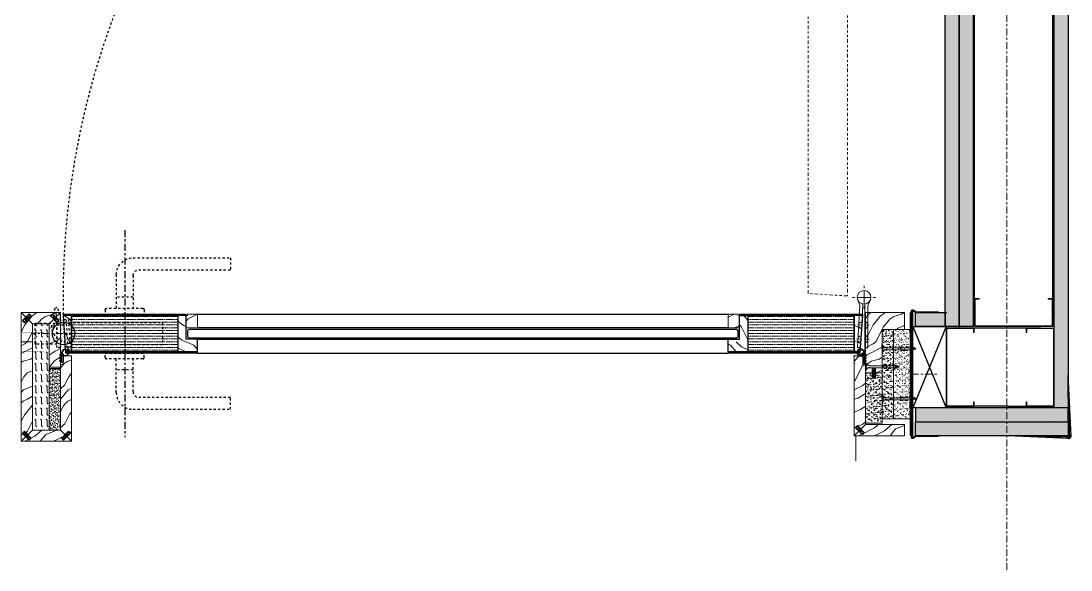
# Model space of a CAD drawing. Header units: inches. Extents: x -395 to 792, y -235 to 476.
# Drawn here: x 720.33 to 767.28, y 195.55 to 220.08 of the extents above; entities that cross this region are included whole.
import ezdxf

# ---------------------------------------------------------------- set-up
doc = ezdxf.new("R2010")
doc.units = ezdxf.units.IN
doc.header["$LTSCALE"] = 0.25
doc.header["$MEASUREMENT"] = 0
doc.set_wipeout_variables(frame=1)
for name, pattern in [('CENTER', [2, 1.25, -0.25, 0.25, -0.25]), ('HIDDEN', [0.375, 0.25, -0.125]), ('PHANTOM2', [1.25, 0.625, -0.125, 0.125, -0.125, 0.125, -0.125])]:
    doc.linetypes.add(name, pattern=pattern)
for name, color, linetype in [('Imp_Hdw', 9, 'Continuous'), ('IWC_02', 9, 'Continuous'), ('IWC_02_A', 8, 'Continuous'), ('IWC_04', 252, 'Continuous'), ('IWC_11', 150, 'PHANTOM2'), ('R-SWTS-DET1', 1, 'Continuous')]:
    doc.layers.add(name, color=color, linetype=linetype)
for name, color, linetype, lineweight in [('IWC_01', 4, 'Continuous', 15), ('IWC_03', 5, 'HIDDEN', 30), ('IWC_06', 1, 'Continuous', 15), ('IWC_07', 3, 'CENTER', 15), ('IWC_07_A', 62, 'CENTER', 5), ('IWC_08', 42, 'Continuous', 15), ('LYT-IWC_02', 9, 'Continuous', 9)]:
    doc.layers.add(name, color=color, linetype=linetype, lineweight=lineweight)
doc.layers.add('IWC_12', color=1, linetype='Continuous', lineweight=15, plot=False)
pattern_1 = [(63.435, (1.7933, 0.0867), (2, -1e-10), [0.46214, -1.77393]), (40.6013, (0.4776, 1.816), (2, 2e-09), [0.4158, -8.80374]), (40.6013, (1.4776, 3.816), (2, 2e-09), [0.4158, -8.80374]), (40.6013, (2.4776, 5.816), (2, -1e-09), [0.4158, -8.80374]), (63.435, (0.7786, -0.1928), (2, -1e-10), [0.4237, -1.81237]), (50.1944, (0.968, 0.1861), (2, 8e-11), [0.22405, -7.5862]), (50.1944, (1.968, 2.1861), (2, 8e-11), [0.22405, -7.5862]), (50.1944, (2.968, 4.1861), (2, 8e-11), [0.22405, -7.5862]), (21.8014, (1.1115, 0.35825), (2, -3e-09), [0.28687, -5.09829]), (33.69, (1.3779, 0.4648), (2, -1e-09), [0.25218, -3.35337]), (63.435, (1.5877, 0.6047), (2, -8e-10), [0.33553, -1.90054]), (45, (1.7377, 0.9048), (2, -1e-16), [0.27178, -5.38507]), (45, (2.7377, 2.9048), (2, -1e-16), [0.27178, -5.38507]), (21.8014, (1.9299, 1.097), (2, -3e-09), [0.21924, -5.16593]), (63.435, (0.1305, -0.239), (2, -8e-10), [0.71896, -1.51711]), (50.1944, (0.452, 0.404), (2, 8e-11), [0.45736, -7.3529]), (50.1944, (1.452, 2.404), (2, 8e-11), [0.45736, -7.3529]), (50.1944, (2.452, 4.404), (2, 8e-11), [0.45736, -7.3529]), (33.69, (0.7448, 0.7554), (2, -1e-09), [0.22406, -3.3815]), (15.9454, (0.9312, 0.87964), (2, -1e-07), [0.35625, -6.92386]), (33.69, (1.2738, 0.9775), (2, -1e-09), [0.4093, -3.19625]), (50.1944, (1.6143, 1.2045), (2, 8e-11), [0.51973, -7.2905]), (50.1944, (2.6143, 3.2045), (2, 8e-11), [0.51973, -7.2905]), (50.1944, (3.6143, 5.2045), (2, -3e-10), [0.51973, -7.2905]), (21.8014, (1.94704, 1.6038), (2, -3e-09), [0.57145, -4.81371]), (50.1944, (0, 0.5), (2, 8e-11), [0.5214, -7.28884]), (50.1944, (1, 2.5), (2, 8e-11), [0.5214, -7.28884]), (50.1944, (2, 4.5), (2, 8e-11), [0.5214, -7.28884]), (33.69, (0.3338, 0.9006), (2, -1e-09), [0.48381, -3.12174]), (26.565, (0.73635, 1.1689), (2, 1e-10), [0.7986, -8.14568]), (26.565, (1.73635, 3.1689), (2, 1e-10), [0.7986, -8.14568]), (40.6013, (1.4506, 1.5261), (2, 2e-09), [0.43193, -8.7876]), (40.6013, (2.4506, 3.5261), (2, 2e-09), [0.43193, -8.7876]), (40.6013, (3.4506, 5.5261), (2, 2e-09), [0.43193, -8.7876]), (33.69, (0.1335, 1.1784), (2, -1e-09), [0.27358, -3.33197]), (26.565, (0.3611, 1.3301), (2, 8e-10), [0.7158, -8.22846]), (26.565, (1.3611, 3.3301), (2, -8e-09), [0.7158, -8.22846]), (40.6013, (1.0013, 1.6503), (2, 2e-09), [0.17008, -9.04946]), (40.6013, (2.0013, 3.6503), (2, 2e-09), [0.17008, -9.04946]), (40.6013, (3.0013, 5.6503), (2, 2e-09), [0.17008, -9.04946])]
pattern_2 = [(153.435, (-0.0867, 1.7933), (1e-10, 2), [0.46214, -1.77393]), (130.6013, (-1.816, 0.4776), (-2e-09, 2), [0.4158, -8.80374]), (130.6013, (-3.816, 1.4776), (-2e-09, 2), [0.4158, -8.80374]), (130.6013, (-5.816, 2.4776), (1e-09, 2), [0.4158, -8.80374]), (153.435, (0.1928, 0.7786), (1e-10, 2), [0.4237, -1.81237]), (140.1944, (-0.1861, 0.968), (-8e-11, 2), [0.22405, -7.5862]), (140.1944, (-2.1861, 1.968), (-8e-11, 2), [0.22405, -7.5862]), (140.1944, (-4.1861, 2.968), (-8e-11, 2), [0.22405, -7.5862]), (111.8014, (-0.35825, 1.1115), (3e-09, 2), [0.28687, -5.09829]), (123.69, (-0.4648, 1.3779), (1e-09, 2), [0.25218, -3.35337]), (153.435, (-0.6047, 1.5877), (8e-10, 2), [0.33553, -1.90054]), (135, (-0.9048, 1.7377), (2e-16, 2), [0.27178, -5.38507]), (135, (-2.9048, 2.7377), (2e-16, 2), [0.27178, -5.38507]), (111.8014, (-1.097, 1.9299), (3e-09, 2), [0.21924, -5.16593]), (153.435, (0.239, 0.1305), (8e-10, 2), [0.71896, -1.51711]), (140.1944, (-0.404, 0.452), (-8e-11, 2), [0.45736, -7.3529]), (140.1944, (-2.404, 1.452), (-8e-11, 2), [0.45736, -7.3529]), (140.1944, (-4.404, 2.452), (-8e-11, 2), [0.45736, -7.3529]), (123.69, (-0.7554, 0.7448), (1e-09, 2), [0.22406, -3.3815]), (105.9454, (-0.87964, 0.9312), (1e-07, 2), [0.35625, -6.92386]), (123.69, (-0.9775, 1.2738), (1e-09, 2), [0.4093, -3.19625]), (140.1944, (-1.2045, 1.6143), (-8e-11, 2), [0.51973, -7.29052]), (140.1944, (-3.2045, 2.6143), (-8e-11, 2), [0.51973, -7.29052]), (140.1944, (-5.2045, 3.6143), (3e-10, 2), [0.51973, -7.29052]), (111.8014, (-1.6038, 1.94704), (3e-09, 2), [0.57145, -4.81371]), (140.1944, (-0.5, 3e-17), (-8e-11, 2), [0.5214, -7.28884]), (140.1944, (-2.5, 1), (-8e-11, 2), [0.5214, -7.28884]), (140.1944, (-4.5, 2), (-8e-11, 2), [0.5214, -7.28884]), (123.69, (-0.9006, 0.3338), (1e-09, 2), [0.48381, -3.12174]), (116.565, (-1.1689, 0.73635), (-1e-10, 2), [0.7986, -8.14568]), (116.565, (-3.1689, 1.73635), (-1e-10, 2), [0.7986, -8.14568]), (130.6013, (-1.5261, 1.4506), (-2e-09, 2), [0.43193, -8.7876]), (130.6013, (-3.5261, 2.4506), (-2e-09, 2), [0.43193, -8.78761]), (130.6013, (-5.5261, 3.4506), (-2e-09, 2), [0.43193, -8.78761]), (123.69, (-1.1784, 0.1335), (1e-09, 2), [0.27358, -3.33197]), (116.565, (-1.3301, 0.3611), (-8e-10, 2), [0.7158, -8.22846]), (116.565, (-3.3301, 1.3611), (8e-09, 2), [0.7158, -8.22846]), (130.6013, (-1.6503, 1.0013), (-2e-09, 2), [0.17008, -9.04946]), (130.6013, (-3.6503, 2.0013), (-2e-09, 2), [0.17008, -9.04946]), (130.6013, (-5.6503, 3.0013), (-2e-09, 2), [0.17008, -9.04946])]
pattern_3 = [(63.43495, (769.2826, 0.0867), (2, -1e-10), [0.462137, -1.773931]), (40.6013, (767.9669, 1.816), (2, 2e-09), [0.415807, -8.80374]), (40.6013, (768.9669, 3.816), (2, 2e-09), [0.415807, -8.80374]), (40.6013, (769.9669, 5.816), (2, -1e-09), [0.415807, -8.80374]), (63.43495, (768.2678, -0.1928), (2, -1e-10), [0.4237, -1.812367]), (50.1944, (768.4573, 0.1861), (2, 8e-11), [0.22405, -7.5862]), (50.1944, (769.4573, 2.1861), (2, 8e-11), [0.22405, -7.5862]), (50.1944, (770.4573, 4.1861), (2, 8e-11), [0.22405, -7.5862]), (21.8014, (768.6007, 0.35825), (2, -3e-09), [0.286871, -5.098294]), (33.69007, (768.8671, 0.4648), (2, -1e-09), [0.252181, -3.35337]), (63.43495, (769.0769, 0.6047), (2, -8e-10), [0.335529, -1.90054]), (45, (769.227, 0.9048), (2, -1e-16), [0.27178, -5.385072]), (45, (770.227, 2.9048), (2, -1e-16), [0.27178, -5.385072]), (21.8014, (769.41914, 1.097), (2, -3e-09), [0.219237, -5.165928]), (63.43495, (767.6197, -0.239), (2, -8e-10), [0.71896, -1.517108]), (50.1944, (767.9412, 0.404), (2, 8e-11), [0.457356, -7.352893]), (50.1944, (768.9412, 2.404), (2, 8e-11), [0.457356, -7.352893]), (50.1944, (769.9412, 4.404), (2, 8e-11), [0.457356, -7.352893]), (33.69007, (768.234, 0.7554), (2, -1e-09), [0.224056, -3.381495]), (15.9454, (768.42045, 0.87964), (2, -1e-07), [0.356248, -6.923861]), (33.69007, (768.763, 0.9775), (2, -1e-09), [0.409297, -3.196255]), (50.1944, (769.1035, 1.2045), (2, 8e-11), [0.519734, -7.290516]), (50.1944, (770.1035, 3.2045), (2, 8e-11), [0.519734, -7.290516]), (50.1944, (771.1035, 5.2045), (2, -3e-10), [0.519734, -7.290516]), (21.8014, (769.4363, 1.6038), (2, -3e-09), [0.57145, -4.813715]), (50.1944, (767.4892, 0.5), (2, 8e-11), [0.521407, -7.288843]), (50.1944, (768.4892, 2.5), (2, 8e-11), [0.521407, -7.288843]), (50.1944, (769.4892, 4.5), (2, 8e-11), [0.521407, -7.288843]), (33.69007, (767.823, 0.9006), (2, -1e-09), [0.483808, -3.121744]), (26.56505, (768.2256, 1.1689), (2, 1e-10), [0.798596, -8.145676]), (26.56505, (769.2256, 3.1689), (2, 1e-10), [0.798596, -8.145676]), (40.6013, (768.9399, 1.5261), (2, 2e-09), [0.43193, -8.787614]), (40.6013, (769.9399, 3.5261), (2, 2e-09), [0.43193, -8.787614]), (40.6013, (770.9399, 5.5261), (2, 2e-09), [0.43193, -8.787614]), (33.69007, (767.6227, 1.1784), (2, -1e-09), [0.27358, -3.331972]), (26.56505, (767.8503, 1.3301), (2, 8e-10), [0.715808, -8.228464]), (26.56505, (768.8503, 3.3301), (2, -8e-09), [0.715808, -8.228464]), (40.6013, (768.4906, 1.6503), (2, 2e-09), [0.17008, -9.04946]), (40.6013, (769.4906, 3.6503), (2, 2e-09), [0.17008, -9.04946]), (40.6013, (770.4906, 5.6503), (2, 2e-09), [0.17008, -9.04946])]
pattern_4 = [(37.5, (1007.42804, 2e-13), (-0.006299336, 0.19268238), [0, -0.152, 0, -0.17, 0, -0.1625]), (7.5, (1007.42804, 2e-13), (0.17697767, 0.2822146), [0, -0.082, 0, -0.137, 0, -0.0525]), (327.5, (1007.30504, 2e-13), (0.31141419, 0.000565905), [0, -0.05, 0, -0.18, 0, -0.235]), (317.5, (1007.30504, 2e-13), (0.30061266, 0.08776756), [0, -0.025, 0, -0.118, 0, -0.135])]

# ---------------------------------------------------------------- blocks, each defined once
blk = doc.blocks.new('*U8')
at = {"layer": 'IWC_12'}
for p in [(-0.625, 0), (0, 0), (3.625, 0), (4.25, 0)]:
    blk.add_point(p, dxfattribs=at)
at = {"layer": 'LYT-IWC_02'}
blk.add_lwpolyline([(3.5625, 1.2215, 0.414213562), (3.534, 1.25), (3.359375, 1.25), (3.359375, 1.2215), (3.534, 1.2215), (3.534, 0.0285), (0.091, 0.0285), (0.091, 1.2215), (0.265625, 1.2215), (0.265625, 1.25), (0.091, 1.25, 0.414213562), (0.0625, 1.2215), (0.0625, 0.0285, 0.414213562), (0.091, 0), (3.534, 0, 0.414213562), (3.5625, 0.0285)], format="xyb", close=True, dxfattribs=at)
blk = doc.blocks.new('*U37')
at = {"layer": 'IWC_12'}
for p in [(-0.625, 0), (0, 0), (3.625, 0), (4.25, 0)]:
    blk.add_point(p, dxfattribs=at)
at = {"layer": 'LYT-IWC_02'}
blk.add_lwpolyline([(3.5625, 1.2215, 0.414213562), (3.534, 1.25), (3.359375, 1.25), (3.359375, 1.2215), (3.534, 1.2215), (3.534, 0.0285), (0.091, 0.0285), (0.091, 1.2215), (0.265625, 1.2215), (0.265625, 1.25), (0.091, 1.25, 0.414213562), (0.0625, 1.2215), (0.0625, 0.0285, 0.414213562), (0.091, 0), (3.534, 0, 0.414213562), (3.5625, 0.0285)], format="xyb", close=True, dxfattribs=at)
blk = doc.blocks.new('IWC_Bead.Typ')
at = {"layer": 'IWC_02'}
for p, q in [((-1.689, 0.024), (-1.689, 0)), ((-0.087, 0.049), (-0.034, 0.102)), ((-0.068, 0), (-0.001, 0.067)), ((0, -0.069), (0.062, -0.006)), ((0.049, -0.088), (0.097, -0.04))]:
    blk.add_line(p, q, dxfattribs=at)
for points in [[(0.028, 0.125), (-2.713, 0)], [(-1.689, 0), (-2.713, 0)], [(-1.689, 0.024), (-0.087, 0.049)], [(-1.689, 0), (-0.068, 0)], [(0.125, 0.027), (0, -2.715)], [(0, -0.069), (0, -0.943)], [(0, -1.69), (0, -0.069)], [(0, -0.069), (0, -2.715)], [(0.024, -1.69), (0.049, -0.088)], [(0.024, -1.69), (0, -1.69)]]:
    blk.add_lwpolyline(points, dxfattribs=at)
for radius, end in [(0.0966, 129.8112), (0.0483, 127.6595)]:
    blk.add_arc((0.028, 0.028), radius, 315, end, dxfattribs=at)
blk.add_point((0, 0), dxfattribs=at)
blk = doc.blocks.new('*U75')
at = {"layer": 'LYT-IWC_02'}
blk.add_blockref('IWC_Bead.Typ', (0, 0), dxfattribs=at)
blk = doc.blocks.new('GWB_EndCap')
at = {"layer": 'IWC_08'}
h = blk.add_hatch(color=254, dxfattribs=at)
edge = h.paths.add_edge_path()
edge.add_line((0, 0), (0, 2.844))
edge.add_arc((0.031, 2.844), 0.0312, 90, 180, ccw=False)
edge.add_line((0.031, 2.875), (0.054, 2.875))
edge.add_arc((0.054, 2.844), 0.0313, 57.9946, 90, ccw=False)
edge.add_line((0.07, 2.87), (0.18, 2.801))
edge.add_arc((0.197, 2.828), 0.0313, 237.9946, 269.1048)
edge.add_line((0.196, 2.797), (1.188, 2.781))
edge.add_line((1.188, 2.781), (1.188, 2.75))
edge.add_line((1.188, 2.75), (0.185, 2.75))
edge.add_arc((0.185, 2.781), 0.0313, 237.9946, 270, ccw=False)
edge.add_line((0.169, 2.755), (0.051, 2.828))
edge.add_line((0.051, 2.828), (0.047, 2.828))
edge.add_line((0.047, 2.828), (0.047, 0))
edge.add_line((0.047, 0), (0.047, -2.828))
edge.add_line((0.047, -2.828), (0.051, -2.828))
edge.add_line((0.051, -2.828), (0.169, -2.755))
edge.add_arc((0.185, -2.781), 0.0313, 90, 122.0054, ccw=False)
edge.add_line((0.185, -2.75), (1.188, -2.75))
edge.add_line((1.188, -2.75), (1.188, -2.781))
edge.add_line((1.188, -2.781), (0.196, -2.797))
edge.add_arc((0.197, -2.828), 0.0313, 90.8952, 122.0054)
edge.add_line((0.18, -2.801), (0.07, -2.87))
edge.add_arc((0.054, -2.844), 0.0313, 270, 302.0054, ccw=False)
edge.add_line((0.054, -2.875), (0.031, -2.875))
edge.add_arc((0.031, -2.844), 0.0312, 180, 270, ccw=False)
edge.add_line((0, -2.844), (0, 0))
at = {"layer": 'IWC_04'}
blk.add_lwpolyline([(0, 0), (0, 2.844, -0.414214), (0.031, 2.875), (0.054, 2.875, -0.140565), (0.07, 2.87), (0.18, 2.801, 0.136584), (0.196, 2.797), (1.188, 2.781), (1.188, 2.75), (0.185, 2.75, -0.140565), (0.169, 2.755), (0.051, 2.828), (0.047, 2.828), (0.047, 0), (0.047, -2.828), (0.051, -2.828), (0.169, -2.755, -0.140565), (0.185, -2.75), (1.188, -2.75), (1.188, -2.781), (0.196, -2.797, 0.136584), (0.18, -2.801), (0.07, -2.87, -0.140565), (0.054, -2.875), (0.031, -2.875, -0.414214), (0, -2.844)], format="xyb", close=True, dxfattribs=at)
at = {"layer": 'IWC_07'}
blk.add_lwpolyline([(0, 0), (1.188, 0)], dxfattribs=at)
blk = doc.blocks.new('Wall.C.Rev2_SP01', base_point=(699.016, 195.552))
at = {"layer": 'IWC_08'}
h = blk.add_hatch(dxfattribs=at)
h.set_pattern_fill('DRYWAL-GYPSUM', color=252, scale=0.0625, style=0)
h.set_pattern_definition([(50, (-65.3878, 0), (0.44828761, -0.03922008), [0.046875, -0.515625]), (355, (-65.3878, 0), (-0.08671958, 0.47012008), [0.0375, -0.4125]), (100.4514, (-65.35044, -0.00327), (0.36156836, 0.43089971), [0.03983762, -0.43821382]), (46.1842, (-65.3878, 0.125), (0.66702566, -0.1034494), [0.0703125, -0.7734375]), (96.6356, (-65.3322, 0.1164), (0.5841642, 0.60882367), [0.05975643, -0.6573206]), (351.1842, (-65.3878, 0.125), (0.5841637, 0.6088241), [0.05625, -0.61875]), (21, (-65.3253, 0.09375), (0.3730669, -0.2516368), [0.046875, -0.515625]), (326, (-65.3253, 0.09375), (0.15207208, 0.45321878), [0.0375, -0.4125]), (71.4514, (-65.2942, 0.0728), (0.52513914, 0.20158156), [0.03983762, -0.43821382]), (37.5, (-65.3878, 0), (0.00759991, 0.20805866), [0, -0.4075, 0, -0.41875, 0, -0.4140625]), (7.5, (-65.3878, 0), (0.16441846, 0.24650732), [0, -0.23875, 0, -0.398125, 0, -0.1578125]), (327.5, (-65.52717, 0), (0.333639023, -0.014096795), [0, -0.15625, 0, -0.4875, 0, -0.646875]), (317.5, (-65.58967, 0), (0.36449136, 0.06256561), [0, -0.203125, 0, -0.32375, 0, -0.459375])])
h.paths.add_polyline_path([(701.766, 202.802), (694.934, 202.802), (694.934, 202.177), (701.766, 202.177)])
h.paths.add_polyline_path([(694.938, 202.177), (701.766, 202.177), (701.766, 201.552), (694.938, 201.552)])
h.paths.add_polyline_path([(694.938, 207.052), (696.266, 207.052), (696.266, 206.427), (694.938, 206.427)])
h.paths.add_polyline_path([(696.891, 264.865), (696.891, 206.427), (696.266, 206.427), (696.266, 264.865)])
h.paths.add_polyline_path([(697.516, 264.865), (697.516, 206.427), (696.891, 206.427), (696.891, 264.865)])
h.paths.add_polyline_path([(701.766, 264.865), (701.766, 202.802), (701.141, 202.802), (701.141, 264.865)])
at = {"layer": 'IWC_02'}
for points in [[(696.891, 264.865), (696.891, 206.427), (696.266, 206.427), (696.266, 264.865)], [(697.516, 264.865), (697.516, 206.427), (696.891, 206.427), (696.891, 264.865)], [(701.766, 264.865), (701.766, 202.802), (701.141, 202.802), (701.141, 264.865)], [(694.938, 207.052), (696.266, 207.052), (696.266, 206.427), (694.938, 206.427)], [(701.766, 202.802), (694.934, 202.802), (694.934, 202.177), (701.766, 202.177)], [(694.938, 202.177), (701.766, 202.177), (701.766, 201.552), (694.938, 201.552)]]:
    blk.add_lwpolyline(points, close=True, dxfattribs=at)
at = {"layer": 'IWC_02_A'}
for points in [[(697.578, 207.649), (697.578, 264.865)], [(701.078, 207.649), (701.078, 264.865)], [(696.338, 206.365), (700.544, 206.365)], [(699.016, 202.865), (696.338, 202.865)], [(699.016, 202.865), (700.544, 202.865)]]:
    blk.add_lwpolyline(points, dxfattribs=at)
at = {"layer": 'IWC_04'}
blk.add_lwpolyline([(696.309, 202.802), (694.813, 202.802), (694.813, 206.427), (696.309, 206.427)], close=True, dxfattribs=at)
for points in [[(694.813, 206.427), (696.309, 202.802)], [(696.309, 206.427), (694.813, 202.802)]]:
    blk.add_lwpolyline(points, dxfattribs=at)
at = {"layer": 'IWC_07'}
blk.add_lwpolyline([(699.016, 195.552), (699.016, 270.865)], dxfattribs=at)
at = {"layer": 'IWC_12'}
blk.add_lwpolyline([(692.266, 201.552), (692.266, 200.422)], dxfattribs=at)
at = {"layer": 'IWC_02', "rotation": 270}
blk.add_blockref('*U75', (701.766, 201.552), dxfattribs=at)
at = {"layer": 'IWC_04'}
blk.add_blockref('GWB_EndCap', (694.762, 204.302), dxfattribs=at)
at = {"layer": 'IWC_06', "xscale": -1}
blk.add_blockref('*U37', (701.141, 206.427), dxfattribs=at)
at = {"layer": 'IWC_06', "xscale": -1, "rotation": 270}
blk.add_blockref('*U8', (696.309, 202.802), dxfattribs=at)
at = {"layer": 'IWC_06', "rotation": 90}
blk.add_blockref('*U8', (701.141, 202.802), dxfattribs=at)
blk = doc.blocks.new('IWC_PEMKO.P50_SV01')
at = {"layer": 'IWC_12', "flags": 128}
blk.add_lwpolyline([(0, 0), (-0.375, 0), (-0.375, -0.125), (0, -0.125)], dxfattribs=at)
at = {"layer": 'IWC_12', "lineweight": -2}
blk.add_circle((0, 0), 0.0312, dxfattribs=at)
at = {"layer": 'R-SWTS-DET1', "color": 0, "linetype": 'ByBlock'}
blk.add_lwpolyline([(-0.078, -0.128, -0.162156), (-0.121, -0.062), (-0.028, -0.062, 0.175157), (0.027, -0.153, 1), (0.047, -0.128, -0.162156), (0.004, -0.062), (0.156, -0.062, 4.251318), (0.032, 0), (-0.25, 0, 0.414214), (-0.281, -0.031, 0.227203), (-0.223, -0.153, 1), (-0.203, -0.128, -0.162156), (-0.246, -0.062), (-0.153, -0.062, 0.175157), (-0.098, -0.153, 1)], format="xyb", close=True, dxfattribs=at)
blk.add_circle((0.156, 0.094), 0.136, dxfattribs=at)
blk = doc.blocks.new('*U44')
at = {"color": 0, "linetype": 'ByBlock'}
for p, q in [((0.174, 0.055), (1.293, 0.042)), ((0.174, -0.055), (1.293, -0.042))]:
    blk.add_line(p, q, dxfattribs=at)
for points in [[(0, 0), (0, 0.145, -0.414214), (0.01, 0.155), (0.021, 0.155, -0.414214), (0.031, 0.145), (0.031, 0)], [(0, 0), (0, -0.145, 0.414214), (0.01, -0.155), (0.021, -0.155, 0.414214), (0.031, -0.145), (0.031, 0)]]:
    blk.add_lwpolyline(points, format="xyb", dxfattribs=at)
for centre, start, end in [((0.176, 0.234), 216.2938, 269.344), ((0.176, -0.234), 90.656, 143.7062)]:
    blk.add_arc(centre, 0.18, start, end)
for centre, start, end in [((1.22, -0.854), 71.8558, 85.3332), ((1.22, 0.854), 274.6668, 288.1442)]:
    blk.add_arc(centre, 0.898, start, end, dxfattribs=at)
at = {"layer": 'IWC_03'}
for points in [[(0.75, 0.054), (0.778, 0.079), (0.835, -0.072), (1.346, -0.066), (1.399, 0.066), (1.458, -0.026), (1.5, 0)], [(0.825, 0.053), (0.835, 0.079), (1.346, 0.073), (1.362, 0.033)]]:
    blk.add_lwpolyline(points, dxfattribs=at)
blk = doc.blocks.new('IWC_DoorCore.Beveled-SP011')
at = {"layer": 'IWC_08'}
h = blk.add_hatch(dxfattribs=at)
h.set_pattern_fill('LUMBER', color=256, scale=0.5)
h.set_pattern_definition(pattern_1)
h.paths.add_polyline_path([(0, 1.687), (0.375, 1.687), (0.375, 0.062), (0.105, 0.062)])
h = blk.add_hatch(dxfattribs=at)
h.set_pattern_fill('PARTICAL-BOARD', color=256, angle=315, style=0)
h.set_pattern_definition([(0, (30.23961, 0), (0.21875, 0.125), [0.3125, -0.0625, 0, -0.0625])])
h.paths.add_polyline_path([(5.135, 1.687), (0.385, 1.687), (0.385, 0.062), (5.135, 0.062)])
h = blk.add_hatch(dxfattribs=at)
h.set_pattern_fill('LUMBER', color=256, scale=0.5, style=0)
h.set_pattern_definition(pattern_1)
h.paths.add_polyline_path([(5.135, 1.687), (5.135, 0.062), (6.01, 0.062), (6.01, 0.5), (5.51, 0.5), (5.51, 1.687)])
h = blk.add_hatch(dxfattribs=at)
h.set_pattern_fill('LUMBER', color=256, scale=0.5, angle=90, style=0)
h.set_pattern_definition(pattern_2)
h.paths.add_polyline_path([(5.573, 1.75), (6.01, 1.75), (6.01, 1.125), (5.51, 1.125), (5.51, 1.687), (5.573, 1.687)])
h = blk.add_hatch(dxfattribs=at)
h.set_pattern_fill('LUMBER', color=256, scale=0.5, angle=90, style=0)
h.set_pattern_definition(pattern_2)
h.paths.add_polyline_path([(30.187, 1.75), (29.75, 1.75), (29.75, 1.125), (30.25, 1.125), (30.25, 1.687), (30.187, 1.687)])
h = blk.add_hatch(dxfattribs=at)
h.set_pattern_fill('LUMBER', color=256, scale=0.5, style=0)
h.set_pattern_definition(pattern_1)
h.paths.add_polyline_path([(30.625, 1.687), (30.625, 0.062), (29.75, 0.062), (29.75, 0.625), (30.25, 0.625), (30.25, 1.687)])
h = blk.add_hatch(dxfattribs=at)
h.set_pattern_fill('PARTICAL-BOARD', color=256, angle=315, style=0)
h.set_pattern_definition([(0, (0, 0), (0.21875, 0.125), [0.3125, -0.0625, 0, -0.0625])])
h.paths.add_polyline_path([(35.375, 1.687), (30.625, 1.687), (30.625, 0.062), (35.375, 0.062)])
h = blk.add_hatch(dxfattribs=at)
h.set_pattern_fill('LUMBER', color=256, scale=0.5)
h.set_pattern_definition([(63.435, (1.5433, 0.0867), (2, -1e-10), [0.46214, -1.77393]), (40.6013, (0.2276, 1.816), (2, 2e-09), [0.4158, -8.80374]), (40.6013, (1.2276, 3.816), (2, 2e-09), [0.4158, -8.80374]), (40.6013, (2.2276, 5.816), (2, -1e-09), [0.4158, -8.80374]), (63.435, (0.5286, -0.1928), (2, -1e-10), [0.4237, -1.81237]), (50.1944, (0.718, 0.1861), (2, 8e-11), [0.22405, -7.5862]), (50.1944, (1.718, 2.1861), (2, 8e-11), [0.22405, -7.5862]), (50.1944, (2.718, 4.1861), (2, 8e-11), [0.22405, -7.5862]), (21.8014, (0.8615, 0.35825), (2, -3e-09), [0.28687, -5.09829]), (33.69, (1.1279, 0.4648), (2, -1e-09), [0.25218, -3.35337]), (63.435, (1.3377, 0.6047), (2, -8e-10), [0.33553, -1.90054]), (45, (1.4877, 0.9048), (2, -1e-16), [0.27178, -5.38507]), (45, (2.4877, 2.9048), (2, -1e-16), [0.27178, -5.38507]), (21.8014, (1.6799, 1.097), (2, -3e-09), [0.21924, -5.16593]), (63.435, (-0.1195, -0.239), (2, -8e-10), [0.71896, -1.51711]), (50.1944, (0.202, 0.404), (2, 8e-11), [0.45736, -7.3529]), (50.1944, (1.202, 2.404), (2, 8e-11), [0.45736, -7.3529]), (50.1944, (2.202, 4.404), (2, 8e-11), [0.45736, -7.3529]), (33.69, (0.4948, 0.7554), (2, -1e-09), [0.22406, -3.3815]), (15.9454, (0.6812, 0.87964), (2, -1e-07), [0.35625, -6.92386]), (33.69, (1.0238, 0.9775), (2, -1e-09), [0.4093, -3.19625]), (50.1944, (1.3643, 1.2045), (2, 8e-11), [0.51973, -7.29052]), (50.1944, (2.3643, 3.2045), (2, 8e-11), [0.51973, -7.29052]), (50.1944, (3.3643, 5.2045), (2, -3e-10), [0.51973, -7.29052]), (21.8014, (1.69704, 1.6038), (2, -3e-09), [0.57145, -4.81371]), (50.1944, (-0.25, 0.5), (2, 8e-11), [0.5214, -7.28884]), (50.1944, (0.75, 2.5), (2, 8e-11), [0.5214, -7.28884]), (50.1944, (1.75, 4.5), (2, 8e-11), [0.5214, -7.28884]), (33.69, (0.0838, 0.9006), (2, -1e-09), [0.48381, -3.12174]), (26.565, (0.48635, 1.1689), (2, 1e-10), [0.7986, -8.14568]), (26.565, (1.48635, 3.1689), (2, 1e-10), [0.7986, -8.14568]), (40.6013, (1.2006, 1.5261), (2, 2e-09), [0.43193, -8.78761]), (40.6013, (2.2006, 3.5261), (2, 2e-09), [0.43193, -8.78761]), (40.6013, (3.2006, 5.5261), (2, 2e-09), [0.43193, -8.78761]), (33.69, (-0.1165, 1.1784), (2, -1e-09), [0.27358, -3.33197]), (26.565, (0.1111, 1.3301), (2, 8e-10), [0.7158, -8.22846]), (26.565, (1.1111, 3.3301), (2, -8e-09), [0.7158, -8.22846]), (40.6013, (0.7513, 1.6503), (2, 2e-09), [0.17008, -9.04946]), (40.6013, (1.7513, 3.6503), (2, 2e-09), [0.17008, -9.04946]), (40.6013, (2.7513, 5.6503), (2, 2e-09), [0.17008, -9.04946])])
h.paths.add_polyline_path([(35.375, 1.687), (35.75, 1.687), (35.645, 0.062), (35.375, 0.062)])
at = {"layer": 'IWC_01', "color": 0, "linetype": 'ByBlock'}
for points in [[(6.01, 0), (6.01, 0.625), (5.51, 0.625), (5.51, 1.75), (0, 1.75), (0.109, 0)], [(30.25, 1.75), (35.75, 1.75), (35.641, 0), (29.75, 0), (29.75, 0.625), (30.25, 0.625)]]:
    blk.add_lwpolyline(points, close=True, dxfattribs=at)
at = {"layer": 'IWC_01'}
for points in [[(5.573, 1.75), (6.01, 1.75), (6.01, 1.125), (5.51, 1.125), (5.51, 1.687), (5.573, 1.687), (5.573, 1.75)], [(30.187, 1.75), (29.75, 1.75), (29.75, 1.125), (30.25, 1.125), (30.25, 1.687), (30.187, 1.687), (30.187, 1.75)]]:
    blk.add_lwpolyline(points, dxfattribs=at)
at = {"layer": 'IWC_02_A'}
for points in [[(0, 1.687), (5.51, 1.687)], [(0.375, 1.687), (0.375, 0.062)], [(6.01, 0.062), (0.375, 0.062), (0.375, 1.687), (5.51, 1.687)], [(5.135, 1.687), (5.135, 0.062), (6.01, 0.062), (6.01, 0.625), (5.51, 0.625), (5.51, 1.687), (5.135, 1.687)], [(29.75, 1.75), (6.01, 1.75)], [(30.25, 1.687), (35.375, 1.687), (35.375, 0.062), (29.75, 0.062)], [(30.625, 1.687), (30.625, 0.062), (29.75, 0.062), (29.75, 0.625), (30.25, 0.625), (30.25, 1.687), (30.625, 1.687)], [(30.25, 1.687), (35.75, 1.687)], [(30.625, 1.687), (30.625, 0.062)], [(35.375, 1.687), (35.375, 0.062)], [(0.105, 0.062), (6.01, 0.062)], [(29.75, 0), (6.01, 0)], [(29.75, 0.062), (35.645, 0.062)]]:
    blk.add_lwpolyline(points, dxfattribs=at)
for points in [[(0, 1.687), (0.375, 1.687), (0.375, 0.062), (0.105, 0.062)], [(35.375, 1.687), (30.625, 1.687), (30.625, 0.062), (35.375, 0.062)], [(35.375, 1.687), (35.75, 1.687), (35.645, 0.062), (35.375, 0.062)], [(30.125, 0.688), (5.635, 0.688), (5.573, 0.75), (5.573, 1), (5.635, 1.062), (30.125, 1.062), (30.187, 1), (30.187, 0.75)]]:
    blk.add_lwpolyline(points, close=True, dxfattribs=at)
at = {"layer": 'IWC_04'}
for points in [[(6.01, 1.125), (29.75, 1.125)], [(29.75, 0.625), (6.01, 0.625)]]:
    blk.add_lwpolyline(points, dxfattribs=at)
blk = doc.blocks.new('IWC_HAGER.BB1279_PL01')
at = {"layer": 'IWC_01', "color": 0, "linetype": 'ByBlock'}
for points in [[(-0.006, 0.448), (0.012, 0.401), (-0.094, -1.5), (-0.227, -1.493), (-0.124, 0.38), (-0.222, 0.635)], [(0.114, 0.445), (0.093, 0.399), (0.093, -1.505), (0.227, -1.505), (0.227, 0.37), (0.34, 0.62)]]:
    blk.add_lwpolyline(points, dxfattribs=at)
blk.add_circle((0.062, 0.745), 0.305, dxfattribs=at)
at = {"layer": 'IWC_03'}
for points in [[(-0.168, -0.414), (-0.028, -0.319)], [(0.227, -0.425), (0.093, -0.323)], [(-0.176, -0.574), (-0.048, -0.684)], [(0.227, -0.585), (0.093, -0.688)], [(-0.211, -1.198), (-0.083, -1.308)], [(-0.202, -1.038), (-0.063, -0.943)], [(0.227, -1.05), (0.093, -0.948)], [(0.227, -1.21), (0.093, -1.313)]]:
    blk.add_lwpolyline(points, dxfattribs=at)
at = {"layer": 'IWC_07'}
for points in [[(-0.234, -0.491), (-0.038, -0.502)], [(0.29, -0.505), (0.093, -0.505)], [(-0.269, -1.115), (-0.073, -1.126)], [(0.29, -1.13), (0.093, -1.13)]]:
    blk.add_lwpolyline(points, dxfattribs=at)
at = {"layer": 'IWC_07_A'}
for q in [(0.062, 1.355), (-0.548, 0.745), (0.672, 0.745), (0.062, 0.135)]:
    blk.add_line((0.062, 0.745), q, dxfattribs=at)
at = {"layer": 'IWC_12'}
for points in [[(0, 0), (-0.406, 0)], [(0, 0), (-0.109, -1.75)], [(0.094, 0), (0.094, -1.75), (0.094, -1.875), (-0.406, -1.875)], [(-0.109, -1.75), (-0.406, -1.75)]]:
    blk.add_lwpolyline(points, dxfattribs=at)
blk = doc.blocks.new('*U23')
at = {"layer": 'IWC_02', "color": 0, "linetype": 'ByBlock'}
blk.add_blockref('IWC_HAGER.BB1279_PL01', (0, 0), dxfattribs=at)
blk = doc.blocks.new('HD_A16B')
at = {"layer": 'IWC_02_A', "color": 0, "linetype": 'ByBlock'}
for p, q in [((-0.875, 0), (0.875, 0)), ((-0.875, -0.188), (-0.875, 0)), ((0.375, 0), (-0.375, 0)), ((0.875, -0.188), (0.875, 0)), ((0.812, -0.25), (-0.812, -0.25)), ((-0.375, -1.759), (-0.375, -0.25)), ((0.375, -1.72), (0.375, -0.25)), ((0.375, -0.75), (-0.375, -0.75)), ((0.625, -1.97), (4.734, -1.97)), ((4.734, -2.509), (4.734, -1.97)), ((0.375, -2.509), (4.734, -2.509))]:
    blk.add_line(p, q, dxfattribs=at)
for centre, radius, start, end in [((-0.812, -0.188), 0.0625, 180, 270), ((0.812, -0.188), 0.0625, 270, 0), ((0.375, -1.759), 0.75, 180, 270), ((0.625, -1.72), 0.25, 180, 270)]:
    blk.add_arc(centre, radius, start, end, dxfattribs=at)
blk = doc.blocks.new('*U27')
at = {"layer": 'Imp_Hdw', "color": 0, "linetype": 'ByBlock'}
for points in [[(-0.227, -0.5), (-4.421, -0.5), (-4.421, 0.5), (-0.289, 0.5)], [(-0.109, -0.631), (-0.187, 0.617)], [(0.297, -1.167), (0.418, -1.104)]]:
    blk.add_lwpolyline(points, dxfattribs=at)
for points in [[(0, -0.624), (-0.218, -0.637), (-0.296, 0.61), (-0.078, 0.624)], [(0.297, -0.625), (0.141, -0.625), (0.141, 0.625), (0.297, 0.625)], [(1.266, -0.469), (0.297, -0.469), (0.297, 0.469), (1.266, 0.469)]]:
    blk.add_lwpolyline(points, close=True, dxfattribs=at)
for centre, end in [((1.186, -0.617), 211.7368), ((1.343, -0.617), 207.7459)]:
    blk.add_arc(centre, 1.045, 180.4374, end, dxfattribs=at)
at = {"layer": 'IWC_03', "color": 0, "linetype": 'ByBlock'}
blk.add_lwpolyline([(-0.016, -0.375), (0.538, -0.375)], dxfattribs=at)
at = {"layer": 'IWC_03', "color": 0, "linetype": 'ByBlock', "lineweight": -2}
blk.add_arc((-0.19, -0.343), 0.729, 357.4564, 79.9059, dxfattribs=at)
at = {"layer": 'IWC_07'}
blk.add_line((-4.868, 0), (1.413, 0), dxfattribs=at)
at = {"layer": 'IWC_07', "lineweight": -2}
blk.add_lwpolyline([(-2.734, -4.625), (-2.734, 4.625)], dxfattribs=at)
at = {"layer": 'IWC_12', "lineweight": -2}
blk.add_circle((0, 0), 0.5, dxfattribs=at)
at = {"layer": 'IWC_02', "color": 0, "linetype": 'ByBlock', "rotation": 180}
blk.add_blockref('HD_A16B', (-2.734, 0.875), dxfattribs=at)
at = {"layer": 'IWC_02', "color": 0, "linetype": 'ByBlock', "xscale": -1}
blk.add_blockref('HD_A16B', (-2.734, -0.875), dxfattribs=at)
blk = doc.blocks.new('IWC_SPLINE JOINT1')
at = {"color": 0, "linetype": 'ByBlock'}
blk.add_wipeout([(-0.21875, 0.0625), (-0.21875, -0.0625), (0.21875, -0.0625), (0.21875, 0.0625)], dxfattribs=at).dxf.layer = 'IWC_01'
at = {"layer": 'IWC_02_A', "color": 0, "linetype": 'ByBlock'}
for p, q in [((-0.1875, 0.0625), (0.1875, -0.0625)), ((0.1875, 0.0625), (-0.1875, -0.0625))]:
    blk.add_line(p, q, dxfattribs=at)
for points in [[(-0.21875, -0.0625), (0.21875, -0.0625), (0.21875, 0.0625), (-0.21875, 0.0625)], [(-0.1875, -0.0625), (0.1875, -0.0625), (0.1875, 0.0625), (-0.1875, 0.0625)]]:
    blk.add_lwpolyline(points, close=True, dxfattribs=at)
blk = doc.blocks.new('*U67')
at = {"color": 0, "linetype": 'ByBlock'}
blk.add_wipeout([(-0.21875, 0.0625), (-0.21875, -0.0625), (0.21875, -0.0625), (0.21875, 0.0625)], dxfattribs=at).dxf.layer = 'IWC_01'
at = {"layer": 'IWC_02_A', "color": 0, "linetype": 'ByBlock'}
for p, q in [((-0.1875, 0.0625), (0.1875, -0.0625)), ((0.1875, 0.0625), (-0.1875, -0.0625))]:
    blk.add_line(p, q, dxfattribs=at)
for points in [[(-0.21875, -0.0625), (0.21875, -0.0625), (0.21875, 0.0625), (-0.21875, 0.0625)], [(-0.1875, -0.0625), (0.1875, -0.0625), (0.1875, 0.0625), (-0.1875, 0.0625)]]:
    blk.add_lwpolyline(points, close=True, dxfattribs=at)
blk = doc.blocks.new('*U33')
at = {"layer": 'IWC_02'}
blk.add_lwpolyline([(0, 0, 0.0234, 0.00781, 0), (0, -0.0625, 0.00781, 0.005, 0), (0, -1, 0, 0, 0)], format="xyseb", dxfattribs=at)
blk = doc.blocks.new('*U35')
at = {"layer": 'IWC_01', "color": 0, "linetype": 'ByBlock'}
blk.add_lwpolyline([(0.109375, 0), (35.640625, 0), (35.75, 1.75), (0, 1.75)], close=True, dxfattribs=at)
blk = doc.blocks.new('*U49')
at = {"layer": 'IWC_02'}
blk.add_lwpolyline([(0, 0, 0.0234, 0.00781, 0), (0, 0.0625, 0.00781, 0.005, 0), (0, 1, 0, 0, 0)], format="xyseb", dxfattribs=at)
blk = doc.blocks.new('*U50')
at = {"layer": 'IWC_02'}
blk.add_lwpolyline([(0, 0, 0.0234, 0.00781, 0), (0, 0.0625, 0.00781, 0.005, 0), (0, 1.25, 0, 0, 0)], format="xyseb", dxfattribs=at)
blk = doc.blocks.new('*U45')
at = {"layer": 'IWC_02'}
blk.add_lwpolyline([(0, 0, 0.0234, 0.00781, 0), (0, -0.0625, 0.00781, 0.005, 0), (0, -1, 0, 0, 0)], format="xyseb", dxfattribs=at)
blk = doc.blocks.new('*U69')
at = {"layer": 'IWC_02'}
blk.add_lwpolyline([(0, 0, 0.0234, 0.00781, 0), (0, 0.0625, 0.00781, 0.005, 0), (0, 1, 0, 0, 0)], format="xyseb", dxfattribs=at)
blk = doc.blocks.new('JH_HINGESIDE.REV4_SP01', base_point=(757.674, 201.427))
at = {"layer": 'IWC_08'}
h = blk.add_hatch(dxfattribs=at)
h.set_pattern_fill('MDF', color=256, scale=0.1, style=0)
h.set_pattern_definition(pattern_4)
h.paths.add_polyline_path([(758.924, 202.427), (759.424, 202.427), (759.424, 206.427), (758.924, 206.427)])
h = blk.add_hatch(dxfattribs=at)
h.set_pattern_fill('MDF', color=256, scale=0.1, style=0)
h.set_pattern_definition(pattern_4)
h.paths.add_polyline_path([(759.424, 202.427), (760.174, 202.427), (760.174, 206.427), (759.424, 206.427)])
at = {"layer": 'IWC_01'}
for points in [[(758.924, 202.427), (759.424, 202.427), (759.424, 206.427), (758.924, 206.427)], [(759.424, 206.427), (760.174, 206.427), (760.174, 202.427), (759.424, 202.427)]]:
    blk.add_lwpolyline(points, close=True, dxfattribs=at)
blk.add_lwpolyline([(758.174, 202.177), (757.674, 201.677)], dxfattribs=at)
at = {"layer": 'IWC_12'}
blk.add_lwpolyline([(760.174, 207.177), (760.174, 201.677)], dxfattribs=at)
at = {"layer": 'IWC_02', "rotation": 90}
for p in [(758.924, 203.927), (758.924, 202.87)]:
    blk.add_blockref('*U69', p, dxfattribs=at)
at = {"layer": 'IWC_02', "extrusion": (0, 0, -1), "zscale": -0.9999999999999976, "rotation": 224.9999999999999}
blk.add_blockref('*U67', (-757.924, 201.927), dxfattribs=at)
at = {"layer": 'IWC_08'}
h = blk.add_hatch(dxfattribs=at)
h.set_pattern_fill('LUMBER', color=256, scale=0.5, style=0)
h.set_pattern_definition([(63.435, (769.2826, 100.3367), (2, -1e-10), [0.462137, -1.77393]), (40.6013, (767.9669, 102.066), (2, 2e-09), [0.41581, -8.80374]), (40.6013, (768.9669, 104.066), (2, 2e-09), [0.41581, -8.80374]), (40.6013, (769.9669, 106.066), (2, -1e-09), [0.41581, -8.80374]), (63.435, (768.2678, 100.0572), (2, -1e-10), [0.4237, -1.812367]), (50.1944, (768.4573, 100.4361), (2, 8e-11), [0.22405, -7.5862]), (50.1944, (769.4573, 102.4361), (2, 8e-11), [0.22405, -7.5862]), (50.1944, (770.4573, 104.4361), (2, 8e-11), [0.22405, -7.5862]), (21.8014, (768.6007, 100.60825), (2, -3e-09), [0.28687, -5.098294]), (33.6901, (768.8671, 100.7148), (2, -1e-09), [0.25218, -3.35337]), (63.435, (769.0769, 100.8547), (2, -8e-10), [0.33553, -1.90054]), (45, (769.227, 101.1548), (2, -1e-16), [0.27178, -5.38507]), (45, (770.227, 103.1548), (2, -1e-16), [0.27178, -5.38507]), (21.8014, (769.41914, 101.347), (2, -3e-09), [0.219237, -5.165928]), (63.435, (767.6197, 100.011), (2, -8e-10), [0.71896, -1.517108]), (50.1944, (767.9412, 100.654), (2, 8e-11), [0.45736, -7.35289]), (50.1944, (768.9412, 102.654), (2, 8e-11), [0.45736, -7.35289]), (50.1944, (769.9412, 104.654), (2, 8e-11), [0.45736, -7.35289]), (33.6901, (768.234, 101.0054), (2, -1e-09), [0.224056, -3.381495]), (15.9454, (768.42045, 101.12964), (2, -1e-07), [0.35625, -6.92386]), (33.6901, (768.763, 101.2275), (2, -1e-09), [0.409297, -3.196255]), (50.1944, (769.1035, 101.4545), (2, 8e-11), [0.51973, -7.29052]), (50.1944, (770.1035, 103.4545), (2, 8e-11), [0.51973, -7.29052]), (50.1944, (771.1035, 105.4545), (2, -3e-10), [0.51973, -7.29052]), (21.8014, (769.4363, 101.8538), (2, -3e-09), [0.57145, -4.813715]), (50.1944, (767.4892, 100.75), (2, 8e-11), [0.52141, -7.28884]), (50.1944, (768.4892, 102.75), (2, 8e-11), [0.52141, -7.28884]), (50.1944, (769.4892, 104.75), (2, 8e-11), [0.52141, -7.28884]), (33.6901, (767.823, 101.1506), (2, -1e-09), [0.483808, -3.121744]), (26.5651, (768.2256, 101.4189), (2, 1e-10), [0.798596, -8.145676]), (26.5651, (769.2256, 103.4189), (2, 1e-10), [0.798596, -8.145676]), (40.6013, (768.9399, 101.7761), (2, 2e-09), [0.43193, -8.78761]), (40.6013, (769.9399, 103.7761), (2, 2e-09), [0.43193, -8.78761]), (40.6013, (770.9399, 105.7761), (2, 2e-09), [0.43193, -8.78761]), (33.6901, (767.6227, 101.4284), (2, -1e-09), [0.27358, -3.331972]), (26.5651, (767.8503, 101.5801), (2, 8e-10), [0.71581, -8.228464]), (26.5651, (768.8503, 103.5801), (2, -8e-09), [0.71581, -8.228464]), (40.6013, (768.4906, 101.9003), (2, 2e-09), [0.17008, -9.04946]), (40.6013, (769.4906, 103.9003), (2, 2e-09), [0.17008, -9.04946]), (40.6013, (770.4906, 105.9003), (2, 2e-09), [0.17008, -9.04946])])
h.paths.add_polyline_path([(758.174, 205.49), (758.174, 202.177), (759.924, 202.177), (759.924, 201.677), (757.674, 201.677), (757.674, 205.49)])
at = {"layer": 'IWC_01'}
blk.add_lwpolyline([(758.174, 205.24), (758.174, 202.177), (759.924, 202.177), (759.924, 201.677), (757.674, 201.677), (757.674, 205.24)], close=True, dxfattribs=at)
for points in [[(758.174, 205.24), (757.674, 205.24), (757.674, 201.677)], [(758.924, 202.24), (758.174, 202.24), (758.174, 204.49), (758.924, 204.49)]]:
    blk.add_lwpolyline(points, dxfattribs=at)
at = {"layer": 'IWC_02', "extrusion": (0, 0, -1), "zscale": -1, "rotation": 270}
blk.add_blockref('*U67', (-758.549, 204.49), dxfattribs=at)
at = {"layer": 'IWC_08'}
h = blk.add_hatch(dxfattribs=at)
h.set_pattern_fill('LUMBER', color=256, scale=0.5, style=0)
h.set_pattern_definition([(63.43495, (1009.2214, 0.0867), (2, -1e-10), [0.462137, -1.773931]), (40.6013, (1007.9057, 1.816), (2, 2e-09), [0.415807, -8.803738]), (40.6013, (1008.9057, 3.816), (2, 2e-09), [0.415807, -8.803738]), (40.6013, (1009.9057, 5.816), (2, -1e-09), [0.415807, -8.803738]), (63.43495, (1008.2066, -0.1928), (2, -1e-10), [0.423701, -1.812367]), (50.19443, (1008.3961, 0.1861), (2, 8e-11), [0.22405, -7.5862]), (50.19443, (1009.3961, 2.1861), (2, 8e-11), [0.22405, -7.5862]), (50.19443, (1010.3961, 4.1861), (2, 8e-11), [0.22405, -7.5862]), (21.8014, (1008.53954, 0.35825), (2, -3e-09), [0.286871, -5.098294]), (33.69007, (1008.8059, 0.4648), (2, -1e-09), [0.252181, -3.35337]), (63.43495, (1009.0157, 0.6047), (2, -8e-10), [0.335529, -1.900539]), (45, (1009.1658, 0.9048), (2, -1e-16), [0.271782, -5.385072]), (45, (1010.1658, 2.9048), (2, -1e-16), [0.271782, -5.385072]), (21.8014, (1009.35795, 1.097), (2, -3e-09), [0.219237, -5.165928]), (63.43495, (1007.5585, -0.239), (2, -8e-10), [0.71896, -1.517108]), (50.19443, (1007.88, 0.404), (2, 8e-11), [0.457356, -7.352893]), (50.19443, (1008.88, 2.404), (2, 8e-11), [0.457356, -7.352893]), (50.19443, (1009.88, 4.404), (2, 8e-11), [0.457356, -7.352893]), (33.69007, (1008.1728, 0.7554), (2, -1e-09), [0.224056, -3.381495]), (15.9454, (1008.35926, 0.87964), (2, -1e-07), [0.356248, -6.923861]), (33.69007, (1008.7018, 0.9775), (2, -1e-09), [0.409297, -3.196255]), (50.19443, (1009.0424, 1.2045), (2, 8e-11), [0.519734, -7.290516]), (50.19443, (1010.0424, 3.2045), (2, 8e-11), [0.519734, -7.290516]), (50.19443, (1011.0424, 5.2045), (2, -3e-10), [0.519734, -7.290516]), (21.8014, (1009.3751, 1.6038), (2, -3e-09), [0.57145, -4.813715]), (50.19443, (1007.428, 0.5), (2, 8e-11), [0.521407, -7.288843]), (50.19443, (1008.428, 2.5), (2, 8e-11), [0.521407, -7.288843]), (50.19443, (1009.428, 4.5), (2, 8e-11), [0.521407, -7.288843]), (33.69007, (1007.7618, 0.9006), (2, -1e-09), [0.483808, -3.121744]), (26.56505, (1008.1644, 1.1689), (2, 1e-10), [0.798596, -8.145676]), (26.56505, (1009.1644, 3.1689), (2, 1e-10), [0.798596, -8.145676]), (40.6013, (1008.8787, 1.5261), (2, 2e-09), [0.43193, -8.787614]), (40.6013, (1009.8787, 3.5261), (2, 2e-09), [0.43193, -8.787614]), (40.6013, (1010.8787, 5.5261), (2, 2e-09), [0.43193, -8.787614]), (33.69007, (1007.5615, 1.1784), (2, -1e-09), [0.273579, -3.331972]), (26.56505, (1007.7891, 1.3301), (2, 8e-10), [0.715808, -8.228464]), (26.56505, (1008.7891, 3.3301), (2, -8e-09), [0.715808, -8.228464]), (40.6013, (1008.4294, 1.6503), (2, 2e-09), [0.170082, -9.049462]), (40.6013, (1009.4294, 3.6503), (2, 2e-09), [0.170082, -9.049462]), (40.6013, (1010.4294, 5.6503), (2, 2e-09), [0.170082, -9.049462])])
h.paths.add_polyline_path([(758.924, 206.427), (759.924, 206.427), (759.924, 207.177), (758.174, 207.177), (758.174, 204.49), (758.924, 204.49)])
h = blk.add_hatch(dxfattribs=at)
h.set_pattern_fill('MDF', color=256, scale=0.1, style=0)
h.set_pattern_definition([(37.5, (1007.42804, 0.25), (-0.006299336, 0.19268238), [0, -0.152, 0, -0.17, 0, -0.1625]), (7.5, (1007.42804, 0.25), (0.17697767, 0.2822146), [0, -0.082, 0, -0.137, 0, -0.0525]), (327.5, (1007.30504, 0.25), (0.31141419, 0.000565905), [0, -0.05, 0, -0.18, 0, -0.235]), (317.5, (1007.30504, 0.25), (0.30061266, 0.08776756), [0, -0.025, 0, -0.118, 0, -0.135])])
h.paths.add_polyline_path([(758.924, 204.49), (758.174, 204.49), (758.174, 202.24), (758.924, 202.24)])
at = {"layer": 'IWC_01'}
blk.add_lwpolyline([(759.924, 206.427), (758.924, 206.427), (758.924, 204.49), (758.174, 204.49), (758.174, 207.177), (759.924, 207.177), (759.924, 206.427), (759.674, 206.427)], dxfattribs=at)
blk.add_lwpolyline([(758.174, 204.49), (758.924, 204.49), (758.924, 202.24), (758.174, 202.24)], close=True, dxfattribs=at)
at = {"layer": 'IWC_02', "rotation": 90}
blk.add_blockref('*U45', (757.674, 204.895), dxfattribs=at)
at = {"layer": 'IWC_02_A'}
blk.add_blockref('*U44', (758.174, 204.764), dxfattribs=at)
blk = doc.blocks.new('JAMB.REV 4_SP01', base_point=(757.674, 201.427))
at = {"layer": 'IWC_08'}
h = blk.add_hatch(dxfattribs=at)
h.set_pattern_fill('LUMBER', color=256, scale=0.5, style=0)
h.set_pattern_definition(pattern_3)
h.paths.add_polyline_path([(722.174, 204.74), (722.174, 207.177), (720.424, 207.177), (720.424, 205.865), (720.924, 205.865), (720.924, 206.677), (721.674, 206.677), (721.674, 204.74)])
at = {"layer": 'IWC_01'}
for points in [[(720.424, 207.177), (722.174, 207.177), (722.174, 204.74)], [(720.424, 207.177), (720.924, 206.677)], [(722.174, 207.177), (721.674, 206.677)], [(722.674, 205.24), (722.674, 201.427), (720.424, 201.427), (720.424, 205.865)], [(720.924, 201.927), (720.424, 201.427)], [(722.174, 201.927), (722.674, 201.427)]]:
    blk.add_lwpolyline(points, dxfattribs=at)
blk.add_lwpolyline([(722.174, 204.74), (722.174, 207.177), (720.424, 207.177), (720.424, 205.865), (720.924, 205.865), (720.924, 206.677), (721.674, 206.677), (721.674, 204.74)], close=True, dxfattribs=at)
at = {"layer": 'IWC_03'}
blk.add_arc((758.111, 207.86), 35.82, 91.1915, 181.1915, dxfattribs=at)
at = {"layer": 'IWC_01', "lineweight": -2, "extrusion": (0, 0, -1), "zscale": -1}
blk.add_blockref('IWC_DoorCore.Beveled-SP011', (-758.049, 205.365), dxfattribs=at)
at = {"layer": 'IWC_02'}
blk.add_blockref('*U23', (758.049, 207.115), dxfattribs=at)
at = {"layer": 'IWC_02', "extrusion": (0, 0, -1), "xscale": -1, "zscale": -1, "rotation": 270}
blk.add_blockref('*U33', (-720.424, 206.276), dxfattribs=at)
at = {"layer": 'IWC_02', "extrusion": (0, 0, -1), "zscale": -1, "rotation": 270}
for name, p in [('*U33', (-720.424, 205.454)), ('*U49', (-722.174, 205.093)), ('*U50', (-722.674, 204.002))]:
    blk.add_blockref(name, p, dxfattribs=at)
at = {"layer": 'IWC_02', "xscale": -1, "rotation": 270}
blk.add_blockref('IWC_PEMKO.P50_SV01', (722.299, 205.236), dxfattribs=at)
at = {"layer": 'IWC_02', "rotation": 90}
blk.add_blockref('IWC_PEMKO.P50_SV01', (758.049, 205.24), dxfattribs=at)
at = {"layer": 'IWC_02_A'}
for p in [(758.924, 205.567), (758.924, 203.334)]:
    blk.add_blockref('*U44', p, dxfattribs=at)
at = {"layer": 'IWC_03', "lineweight": -2, "rotation": 180}
blk.add_blockref('*U27', (722.315, 206.24), dxfattribs=at)
at = {"layer": 'IWC_11', "lineweight": -2, "extrusion": (0, 0, -1), "zscale": -1, "rotation": 90}
blk.add_blockref('*U35', (-755.616, 207.922), dxfattribs=at)
at = {"layer": 'IWC_02', "extrusion": (0, 0, -1), "zscale": -0.9999999999999976, "rotation": 134.9999999999992}
for name, p in [('*U67', (-720.674, 206.927)), ('IWC_SPLINE JOINT1', (-722.424, 201.677))]:
    blk.add_blockref(name, p, dxfattribs=at)
at = {"layer": 'IWC_02', "extrusion": (0, 0, -1), "xscale": -0.9999999999999998, "zscale": -0.9999999999999998, "rotation": 225.0000000000008}
blk.add_blockref('*U67', (-721.924, 206.927), dxfattribs=at)
at = {"layer": 'IWC_02', "rotation": 134.9999999999992}
blk.add_blockref('*U67', (720.674, 201.677), dxfattribs=at)
at = {"layer": 'IWC_04'}
blk.add_blockref('JH_HINGESIDE.REV4_SP01', (757.674, 201.427), dxfattribs=at)
at = {"layer": 'IWC_08'}
h = blk.add_hatch(dxfattribs=at)
h.set_pattern_fill('LSL', color=256, angle=90, style=0)
h.set_pattern_definition([(90, (767.48923, 100), (-0.25, 2e-17), [0.25, -0.25]), (135, (767.48923, 100.25), (-0.25, 3e-17), [0.0625, -0.2285534, 0.0625, -0.3535534])])
h.paths.add_polyline_path([(720.924, 206.677), (721.674, 206.677), (721.674, 201.927), (720.924, 201.927)])
h = blk.add_hatch(dxfattribs=at)
h.set_pattern_fill('LUMBER', color=256, scale=0.5, style=0)
h.set_pattern_definition(pattern_3)
h.paths.add_polyline_path([(722.674, 205.24), (722.674, 201.427), (720.424, 201.427), (720.424, 205.865), (720.924, 205.865), (720.924, 201.927), (722.174, 201.927), (722.174, 205.24)])
h = blk.add_hatch(dxfattribs=at)
h.set_pattern_fill('MDF', color=256, scale=0.0625, style=0)
h.set_pattern_definition([(37.5, (767.48923, 100), (-0.003937085, 0.120426486), [0, -0.095, 0, -0.10625, 0, -0.1015625]), (7.5, (767.48923, 100), (0.11061104, 0.17638413), [0, -0.05125, 0, -0.085625, 0, -0.0328125]), (327.5, (767.41235, 100), (0.19463387, 0.00035369), [0, -0.03125, 0, -0.1125, 0, -0.146875]), (317.5, (767.41235, 100), (0.18788291, 0.05485472), [0, -0.015625, 0, -0.07375, 0, -0.084375])])
h.paths.add_polyline_path([(721.674, 204.677), (722.174, 204.677), (722.174, 201.927), (721.674, 201.927)])
at = {"layer": 'IWC_01'}
for points in [[(720.924, 206.677), (721.674, 206.677), (721.674, 201.927), (720.924, 201.927)], [(722.674, 205.24), (722.674, 201.427), (720.424, 201.427), (720.424, 205.865), (720.924, 205.865), (720.924, 201.927), (722.174, 201.927), (722.174, 205.24)], [(721.674, 204.677), (722.174, 204.677), (722.174, 201.927), (721.674, 201.927)]]:
    blk.add_lwpolyline(points, close=True, dxfattribs=at)

msp = doc.modelspace()

# ---------------------------------------------------------------- block references
at = {"layer": 'IWC_04'}
msp.add_blockref('Wall.C.Rev2_SP01', (764.40378, 195.55233), dxfattribs=at)

# ---------------------------------------------------------------- next in the draw order: block references
msp.add_blockref('JAMB.REV 4_SP01', (757.58767, 201.30233), dxfattribs=at)

doc.saveas('drawing.dxf')
